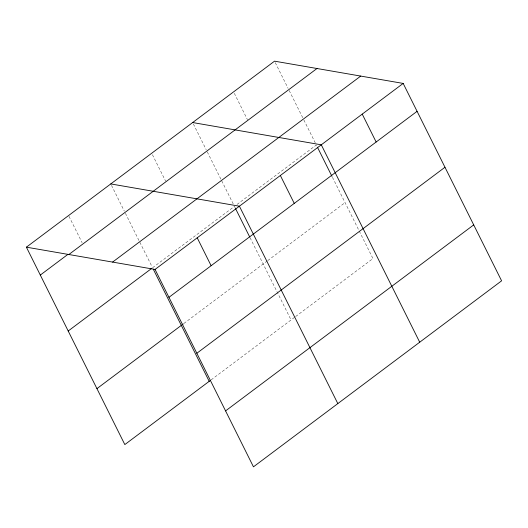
<?xml version="1.0" encoding="UTF-8"?>
<svg xmlns="http://www.w3.org/2000/svg" width="528" height="528" viewBox="0 0 528 528"><rect width="100%" height="100%" fill="white"/><g stroke="black" fill="none" stroke-linecap="round" stroke-linejoin="round"><path stroke-width="0.4" stroke-dasharray="2.64 1.98" d="M152.566 267.762L234.452 206.375L235.178 207.834M237.052 204.428L316.338 144.995L317.064 146.454M183.902 323.446L267.082 261.089M267.736 260.601L345.068 202.627M211.141 379.87L294.974 317.031M295.627 316.543L372.959 258.568L332.343 177.098M275.266 62.627L288.077 88.321M289.179 90.526L303.488 119.236M303.857 119.968L315.236 142.784M234.326 93.317L247.5 119.744M193.387 124.014L206.191 149.701M207.293 151.912L233.35 204.171M250.094 237.745L291.073 319.948M152.44 154.704L165.614 181.13M111.5 185.394L124.311 211.088M125.407 213.292L152.196 267.023M68.95 216.282L82.124 242.708"/><path stroke-width="0.79" d="M26.4 247.17L274.54 61.162L403.174 83.424L501.6 280.83L253.46 466.838L155.041 269.432L26.4 247.17L124.826 444.576L210.487 380.358M40.306 275.062L67.993 254.311M68.851 254.516L316.991 68.508M112.589 262.086L360.723 76.078M68.198 331.003L151.906 268.25M155.041 269.432L403.174 83.424M168.947 297.323L417.087 111.322M96.934 388.634L183.249 323.935M196.838 353.265L444.972 167.257M225.575 410.896L473.708 224.895M192.654 122.542L321.288 144.811L419.714 342.217M110.768 183.922L239.408 206.191L337.828 403.597M362.234 114.114L376.141 142.012M317.427 147.187L331.973 176.365M280.348 175.501L294.254 203.392M235.541 208.567L249.724 237.019M197.221 237.811L211.127 265.703M153.292 269.221L209.194 381.335"/></g></svg>
